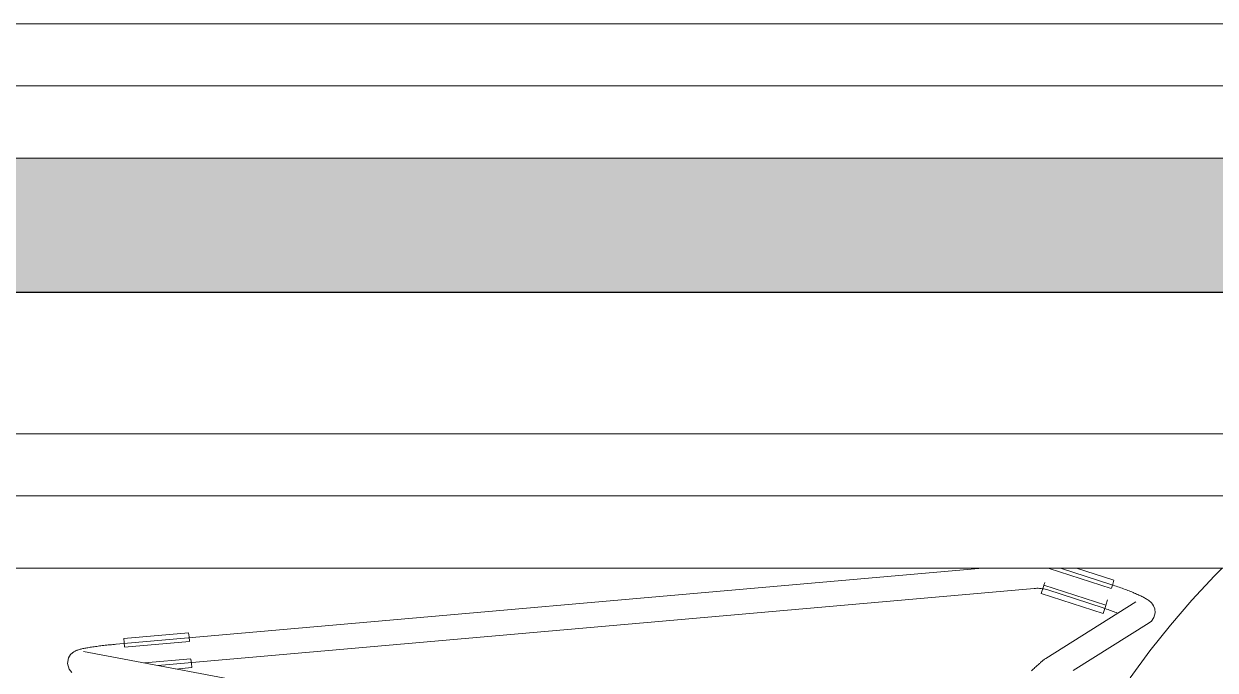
# Model space of a CAD drawing. Header units: millimetres. Extents: x 155927 to 317870, y -36033 to 97293.
# Drawn here: x 159085 to 159662, y 20373 to 20686 of the extents above; entities that cross this region are included whole.
import ezdxf

# ---------------------------------------------------------------- set-up
doc = ezdxf.new("R2010")
doc.units = ezdxf.units.MM
doc.header["$MEASUREMENT"] = 0
for name, color, linetype, lineweight in [('A-WALL-PATT', 7, 'CONTINUOUS', 9), ('I-FURN', 8, 'CONTINUOUS', 9), ('I-WALL', 7, 'CONTINUOUS', 9)]:
    doc.layers.add(name, color=color, linetype=linetype, lineweight=lineweight)

msp = doc.modelspace()

# ---------------------------------------------------------------- hatches: boundary and pattern name
at = {"layer": 'A-WALL-PATT'}
msp.add_hatch(color=256, dxfattribs=at).paths.add_polyline_path([(161148.83, 20555.61), (161148.83, 20657.61), (160937.67, 20657.61), (160937.67, 20620.54), (158537.67, 20620.54), (158537.67, 20657.61), (156862.83, 20657.61), (156862.83, 20555.61), (160985.37, 20555.61)], flags=0)

# ---------------------------------------------------------------- linework, layer by layer
at = {"layer": 'I-FURN'}
for p, q in [((158537.67, 20685.54), (160937.67, 20685.54)), ((160937.67, 20655.54), (158537.67, 20655.54)), ((160937.67, 20655.54), (158537.67, 20655.54)), ((158537.67, 20620.54), (160937.67, 20620.54)), ((158537.67, 20487.13), (160937.67, 20487.13)), ((160937.67, 20457.13), (158537.67, 20457.13)), ((160937.67, 20457.13), (158537.67, 20457.13)), ((158537.67, 20422.13), (160937.67, 20422.13)), ((159549.41, 20422.13), (159130.02, 20385.28)), ((159581.72, 20421.9), (159611.73, 20412.21)), ((159581.76, 20422.02), (159581.79, 20422.11)), ((159611.48, 20414.23), (159587.18, 20422.13)), ((159594.85, 20422.13), (159613.03, 20416.26)), ((159661.69, 20418.36), (159650.77, 20406.67)), ((159665.49, 20422.13), (159661.69, 20418.36)), ((159578.44, 20411.74), (159579.08, 20413.71)), ((159609.12, 20404.14), (159579.11, 20413.83)), ((159579.15, 20413.93), (159579.52, 20415.09)), ((159611.93, 20414.08), (159611.48, 20414.23)), ((159612.4, 20414.3), (159611.76, 20412.33)), ((159612.67, 20413.84), (159611.93, 20414.08)), ((159613.03, 20416.26), (159612.4, 20414.3)), ((159613.41, 20413.59), (159612.67, 20413.84)), ((159614.14, 20413.34), (159613.41, 20413.59)), ((159614.87, 20413.09), (159614.14, 20413.34)), ((159615.59, 20412.84), (159614.87, 20413.09)), ((159616.31, 20412.59), (159615.59, 20412.84)), ((159617.01, 20412.33), (159616.31, 20412.59)), ((159150.04, 20375), (159574.39, 20412.28)), ((159574.39, 20412.28), (159575.05, 20412.32)), ((159575.05, 20412.32), (159575.71, 20412.34)), ((159575.71, 20412.34), (159576.38, 20412.33)), ((159576.38, 20412.33), (159577.04, 20412.3)), ((159577.04, 20412.3), (159577.7, 20412.24)), ((159577.7, 20412.24), (159578.35, 20412.15)), ((159577.81, 20409.79), (159578.44, 20411.74)), ((159577.81, 20409.79), (159607.82, 20400.1)), ((159578.35, 20412.15), (159579.01, 20412.04)), ((159579.01, 20412.04), (159579.65, 20411.9)), ((159579.65, 20411.9), (159580.29, 20411.73)), ((159580.29, 20411.73), (159580.93, 20411.54)), ((159580.93, 20411.54), (159580.95, 20411.53)), ((159580.95, 20411.53), (159607.77, 20402.82)), ((159609.15, 20404.24), (159609.95, 20406.72)), ((159617.71, 20412.08), (159617.01, 20412.33)), ((159618.4, 20411.82), (159617.71, 20412.08)), ((159619.08, 20411.57), (159618.4, 20411.82)), ((159619.75, 20411.32), (159619.08, 20411.57)), ((159620.4, 20411.06), (159619.75, 20411.32)), ((159621.04, 20410.81), (159620.4, 20411.06)), ((159621.66, 20410.56), (159621.04, 20410.81)), ((159622.27, 20410.31), (159621.66, 20410.56)), ((159622.87, 20410.06), (159622.27, 20410.31)), ((159623.45, 20409.82), (159622.87, 20410.06)), ((159624.01, 20409.58), (159623.45, 20409.82)), ((159624.56, 20409.34), (159624.01, 20409.58)), ((159625.08, 20409.1), (159624.56, 20409.34)), ((159625.59, 20408.86), (159625.08, 20409.1)), ((159626.08, 20408.63), (159625.59, 20408.86)), ((159626.56, 20408.4), (159626.08, 20408.63)), ((159627.01, 20408.17), (159626.56, 20408.4)), ((159627.45, 20407.94), (159627.01, 20408.17)), ((159627.88, 20407.71), (159627.45, 20407.94)), ((159628.29, 20407.48), (159627.88, 20407.71)), ((159628.69, 20407.25), (159628.29, 20407.48)), ((159629.08, 20407), (159628.69, 20407.25)), ((159629.47, 20406.75), (159629.08, 20407)), ((159629.86, 20406.47), (159629.47, 20406.75)), ((159650.77, 20406.67), (159640.33, 20394.54)), ((159623.63, 20405.74), (159580.04, 20378.44)), ((159608.1, 20402.71), (159607.77, 20402.82)), ((159608.45, 20402.05), (159607.82, 20400.1)), ((159608.79, 20402.49), (159608.1, 20402.71)), ((159609.08, 20404.03), (159608.45, 20402.05)), ((159609.48, 20402.26), (159608.79, 20402.49)), ((159610.16, 20402.02), (159609.48, 20402.26)), ((159610.84, 20401.79), (159610.16, 20402.02)), ((159611.52, 20401.55), (159610.84, 20401.79)), ((159612.18, 20401.32), (159611.52, 20401.55)), ((159612.84, 20401.08), (159612.18, 20401.32)), ((159613.49, 20400.85), (159612.84, 20401.08)), ((159614.12, 20400.61), (159613.49, 20400.85)), ((159630.26, 20406.16), (159629.86, 20406.47)), ((159630.69, 20405.79), (159630.26, 20406.16)), ((159631.15, 20405.32), (159630.69, 20405.79)), ((159631.67, 20404.7), (159631.15, 20405.32)), ((159632.24, 20403.78), (159631.67, 20404.7)), ((159632.76, 20402.4), (159632.24, 20403.78)), ((159632.93, 20400.43), (159632.76, 20402.4)), ((159593.23, 20372.54), (159630, 20395.57)), ((159614.74, 20400.38), (159614.12, 20400.61)), ((159631.12, 20396.47), (159630, 20395.57)), ((159631.12, 20396.47), (159632.35, 20398.2)), ((159632.35, 20398.2), (159632.93, 20400.43)), ((159133.63, 20388.1), (159165.04, 20390.86)), ((159165.04, 20390.86), (159165.22, 20388.81)), ((159640.33, 20394.54), (159630.39, 20382.01)), ((159115.77, 20383.51), (159116.31, 20383.6)), ((159116.31, 20383.6), (159116.86, 20383.7)), ((159116.86, 20383.7), (159117.43, 20383.79)), ((159117.43, 20383.79), (159118.01, 20383.88)), ((159118.01, 20383.88), (159118.61, 20383.97)), ((159118.61, 20383.97), (159119.23, 20384.06)), ((159119.23, 20384.06), (159119.87, 20384.15)), ((159119.87, 20384.15), (159120.52, 20384.24)), ((159120.52, 20384.24), (159121.18, 20384.33)), ((159121.18, 20384.33), (159121.86, 20384.42)), ((159121.86, 20384.42), (159122.54, 20384.5)), ((159122.54, 20384.5), (159123.24, 20384.59)), ((159123.24, 20384.59), (159123.95, 20384.67)), ((159123.95, 20384.67), (159124.67, 20384.75)), ((159124.67, 20384.75), (159125.4, 20384.83)), ((159125.4, 20384.83), (159126.13, 20384.91)), ((159126.13, 20384.91), (159126.87, 20384.99)), ((159126.87, 20384.99), (159127.61, 20385.06)), ((159127.61, 20385.06), (159128.36, 20385.13)), ((159128.36, 20385.13), (159129.11, 20385.2)), ((159129.11, 20385.2), (159129.86, 20385.27)), ((159129.86, 20385.27), (159130.02, 20385.28)), ((159133.81, 20386.05), (159133.63, 20388.1)), ((159133.99, 20383.99), (159133.81, 20386.05)), ((159134, 20383.87), (159165.41, 20386.63)), ((159165.22, 20388.81), (159165.4, 20386.75)), ((159106.34, 20375.9), (159106.83, 20378.66)), ((159106.83, 20378.66), (159107.87, 20380.32)), ((159107.87, 20380.32), (159108.78, 20381.17)), ((159108.78, 20381.17), (159109.48, 20381.65)), ((159109.48, 20381.65), (159110.04, 20381.95)), ((159110.04, 20381.95), (159110.52, 20382.17)), ((159110.52, 20382.17), (159110.94, 20382.34)), ((159110.94, 20382.34), (159111.35, 20382.48)), ((159111.35, 20382.48), (159111.74, 20382.6)), ((159111.74, 20382.6), (159112.14, 20382.72)), ((159112.14, 20382.72), (159112.54, 20382.83)), ((159112.54, 20382.83), (159112.95, 20382.93)), ((159112.95, 20382.93), (159113.38, 20383.03)), ((159113.38, 20383.03), (159113.82, 20383.13)), ((159113.82, 20383.13), (159114.28, 20383.23)), ((159213.46, 20362.99), (159114.17, 20381.8)), ((159114.28, 20383.23), (159114.76, 20383.32)), ((159114.76, 20383.32), (159115.26, 20383.42)), ((159115.26, 20383.42), (159115.77, 20383.51)), ((159166.15, 20378.18), (159143.67, 20376.2)), ((159166.16, 20378.05), (159166.34, 20375.99)), ((159579.23, 20377.87), (159579.01, 20377.69)), ((159579.46, 20378.04), (159579.23, 20377.87)), ((159579.72, 20378.22), (159579.46, 20378.04)), ((159580.04, 20378.44), (159579.72, 20378.22)), ((159630.39, 20382.01), (159620.95, 20369.09)), ((159107.18, 20373.15), (159106.34, 20375.9)), ((159107.18, 20373.15), (159108.5, 20371.57)), ((159158.63, 20373.25), (159166.52, 20373.95)), ((159166.34, 20375.99), (159166.52, 20373.95)), ((159573.53, 20372.83), (159573.1, 20372.43)), ((159573.96, 20373.22), (159573.53, 20372.83)), ((159574.37, 20373.6), (159573.96, 20373.22)), ((159574.77, 20373.97), (159574.37, 20373.6)), ((159575.16, 20374.33), (159574.77, 20373.97)), ((159575.54, 20374.67), (159575.16, 20374.33)), ((159575.91, 20375), (159575.54, 20374.67)), ((159576.26, 20375.32), (159575.91, 20375)), ((159576.59, 20375.62), (159576.26, 20375.32)), ((159576.92, 20375.9), (159576.59, 20375.62)), ((159577.23, 20376.18), (159576.92, 20375.9)), ((159577.52, 20376.43), (159577.23, 20376.18)), ((159577.8, 20376.68), (159577.52, 20376.43)), ((159578.07, 20376.91), (159577.8, 20376.68)), ((159578.32, 20377.12), (159578.07, 20376.91)), ((159578.56, 20377.32), (159578.32, 20377.12)), ((159578.79, 20377.51), (159578.56, 20377.32)), ((159579.01, 20377.69), (159578.79, 20377.51))]:
    msp.add_line(p, q, dxfattribs=at)
at = {"layer": 'I-WALL', "lineweight": 30}
msp.add_line((156862.83, 20555.61), (161148.83, 20555.61), dxfattribs=at)

doc.saveas('drawing.dxf')
